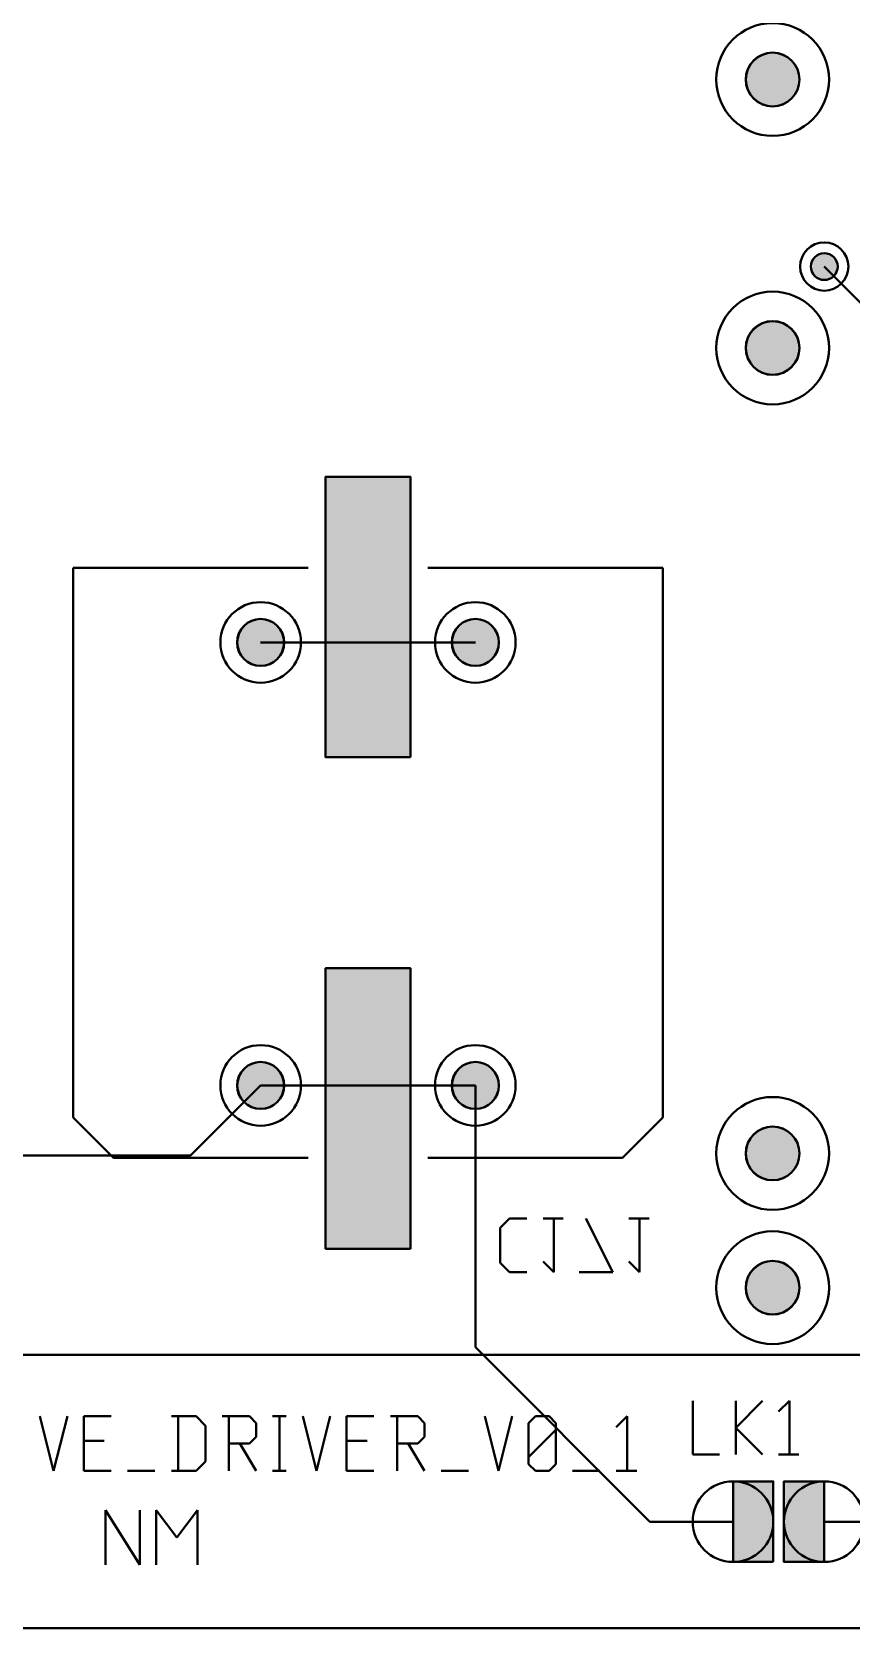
# Model space of a CAD drawing. Header units: millimetres. Extents: x 2 to 69.5, y 2.4 to 50.4.
# Drawn here: x 28.09 to 43.59, y 2.44 to 32.64 of the extents above; entities that cross this region are included whole.
import ezdxf

# ---------------------------------------------------------------- set-up
doc = ezdxf.new("R2010")
doc.units = ezdxf.units.MM
for name, color, linetype in [('bottom_copper', 7, 'Continuous'), ('bottom_silk', 7, 'Continuous'), ('drill_plated', 7, 'Continuous'), ('outline', 7, 'Continuous'), ('top_copper', 7, 'Continuous'), ('top_silk', 7, 'Continuous')]:
    doc.layers.add(name, color=color, linetype=linetype)

msp = doc.modelspace()

# ---------------------------------------------------------------- hatches: boundary and pattern name
at = {"layer": 'bottom_copper', "lineweight": 40}
for points in [[(42.606, 31.643), (42.577, 31.548), (42.53, 31.46), (42.467, 31.383), (42.39, 31.32), (42.302, 31.273), (42.207, 31.244), (42.108, 31.235), (42.009, 31.244), (41.913, 31.273), (41.826, 31.32), (41.749, 31.383), (41.685, 31.46), (41.638, 31.548), (41.61, 31.643), (41.6, 31.743), (41.61, 31.842), (41.638, 31.937), (41.685, 32.025), (41.749, 32.102), (41.826, 32.165), (41.913, 32.212), (42.009, 32.241), (42.108, 32.251), (42.207, 32.241), (42.302, 32.212), (42.39, 32.165), (42.467, 32.102), (42.53, 32.025), (42.577, 31.937), (42.606, 31.842), (42.616, 31.743), (42.606, 31.643)], [(43.334, 28.155), (43.32, 28.107), (43.296, 28.063), (43.265, 28.024), (43.226, 27.993), (43.182, 27.969), (43.135, 27.955), (43.085, 27.95), (43.035, 27.955), (42.988, 27.969), (42.944, 27.993), (42.905, 28.024), (42.874, 28.063), (42.85, 28.107), (42.836, 28.155), (42.831, 28.204), (42.836, 28.254), (42.85, 28.301), (42.874, 28.345), (42.905, 28.384), (42.944, 28.415), (42.988, 28.439), (43.035, 28.453), (43.085, 28.458), (43.135, 28.453), (43.182, 28.439), (43.226, 28.415), (43.265, 28.384), (43.296, 28.345), (43.32, 28.301), (43.334, 28.254), (43.339, 28.204), (43.334, 28.155)], [(42.606, 26.563), (42.577, 26.468), (42.53, 26.38), (42.467, 26.303), (42.39, 26.24), (42.302, 26.193), (42.207, 26.164), (42.108, 26.155), (42.009, 26.164), (41.913, 26.193), (41.826, 26.24), (41.749, 26.303), (41.685, 26.38), (41.638, 26.468), (41.61, 26.563), (41.6, 26.663), (41.61, 26.762), (41.638, 26.857), (41.685, 26.945), (41.749, 27.022), (41.826, 27.085), (41.913, 27.132), (42.009, 27.161), (42.108, 27.171), (42.207, 27.161), (42.302, 27.132), (42.39, 27.085), (42.467, 27.022), (42.53, 26.945), (42.577, 26.857), (42.606, 26.762), (42.616, 26.663), (42.606, 26.563)], [(35.253, 18.918), (33.645, 18.918), (33.645, 24.226), (35.253, 24.226), (35.253, 18.918)], [(32.853, 21.005), (32.828, 20.922), (32.787, 20.845), (32.731, 20.778), (32.664, 20.723), (32.587, 20.681), (32.504, 20.656), (32.417, 20.648), (32.33, 20.656), (32.247, 20.681), (32.17, 20.723), (32.103, 20.778), (32.047, 20.845), (32.006, 20.922), (31.981, 21.005), (31.973, 21.092), (31.981, 21.179), (32.006, 21.262), (32.047, 21.339), (32.103, 21.406), (32.17, 21.462), (32.247, 21.503), (32.33, 21.528), (32.417, 21.537), (32.504, 21.528), (32.587, 21.503), (32.664, 21.462), (32.731, 21.406), (32.787, 21.339), (32.828, 21.262), (32.853, 21.179), (32.861, 21.092), (32.853, 21.005)], [(36.917, 21.005), (36.892, 20.922), (36.851, 20.845), (36.795, 20.778), (36.728, 20.723), (36.651, 20.681), (36.568, 20.656), (36.481, 20.648), (36.394, 20.656), (36.311, 20.681), (36.234, 20.723), (36.167, 20.778), (36.111, 20.845), (36.07, 20.922), (36.045, 21.005), (36.036, 21.092), (36.045, 21.179), (36.07, 21.262), (36.111, 21.339), (36.167, 21.406), (36.234, 21.462), (36.311, 21.503), (36.394, 21.528), (36.481, 21.537), (36.568, 21.528), (36.651, 21.503), (36.728, 21.462), (36.795, 21.406), (36.851, 21.339), (36.892, 21.262), (36.917, 21.179), (36.925, 21.092), (36.917, 21.005)], [(35.253, 9.618), (33.645, 9.618), (33.645, 14.926), (35.253, 14.926), (35.253, 9.618)], [(32.853, 12.623), (32.828, 12.54), (32.787, 12.463), (32.731, 12.396), (32.664, 12.341), (32.587, 12.299), (32.504, 12.274), (32.417, 12.266), (32.33, 12.274), (32.247, 12.299), (32.17, 12.341), (32.103, 12.396), (32.047, 12.463), (32.006, 12.54), (31.981, 12.623), (31.973, 12.71), (31.981, 12.797), (32.006, 12.88), (32.047, 12.957), (32.103, 13.024), (32.17, 13.08), (32.247, 13.121), (32.33, 13.146), (32.417, 13.155), (32.504, 13.146), (32.587, 13.121), (32.664, 13.08), (32.731, 13.024), (32.787, 12.957), (32.828, 12.88), (32.853, 12.797), (32.861, 12.71), (32.853, 12.623)], [(36.917, 12.623), (36.892, 12.54), (36.851, 12.463), (36.795, 12.396), (36.728, 12.341), (36.651, 12.299), (36.568, 12.274), (36.481, 12.266), (36.394, 12.274), (36.311, 12.299), (36.234, 12.341), (36.167, 12.396), (36.111, 12.463), (36.07, 12.54), (36.045, 12.623), (36.036, 12.71), (36.045, 12.797), (36.07, 12.88), (36.111, 12.957), (36.167, 13.024), (36.234, 13.08), (36.311, 13.121), (36.394, 13.146), (36.481, 13.155), (36.568, 13.146), (36.651, 13.121), (36.728, 13.08), (36.795, 13.024), (36.851, 12.957), (36.892, 12.88), (36.917, 12.797), (36.925, 12.71), (36.917, 12.623)], [(42.606, 11.323), (42.577, 11.228), (42.53, 11.14), (42.467, 11.063), (42.39, 11), (42.302, 10.953), (42.207, 10.924), (42.108, 10.915), (42.009, 10.924), (41.913, 10.953), (41.826, 11), (41.749, 11.063), (41.685, 11.14), (41.638, 11.228), (41.61, 11.323), (41.6, 11.423), (41.61, 11.522), (41.638, 11.617), (41.685, 11.705), (41.749, 11.782), (41.826, 11.845), (41.913, 11.892), (42.009, 11.921), (42.108, 11.931), (42.207, 11.921), (42.302, 11.892), (42.39, 11.845), (42.467, 11.782), (42.53, 11.705), (42.577, 11.617), (42.606, 11.522), (42.616, 11.423), (42.606, 11.323)], [(42.606, 8.783), (42.577, 8.688), (42.53, 8.6), (42.467, 8.523), (42.39, 8.46), (42.302, 8.413), (42.207, 8.384), (42.108, 8.375), (42.009, 8.384), (41.913, 8.413), (41.826, 8.46), (41.749, 8.523), (41.685, 8.6), (41.638, 8.688), (41.61, 8.783), (41.6, 8.883), (41.61, 8.982), (41.638, 9.077), (41.685, 9.165), (41.749, 9.242), (41.826, 9.305), (41.913, 9.352), (42.009, 9.381), (42.108, 9.391), (42.207, 9.381), (42.302, 9.352), (42.39, 9.305), (42.467, 9.242), (42.53, 9.165), (42.577, 9.077), (42.606, 8.982), (42.616, 8.883), (42.606, 8.783)]]:
    msp.add_hatch(color=7, dxfattribs=at).paths.add_polyline_path(points, flags=0)
at = {"layer": 'drill_plated', "lineweight": 40}
for points in [[(42.606, 31.643), (42.577, 31.548), (42.53, 31.46), (42.467, 31.383), (42.39, 31.32), (42.302, 31.273), (42.207, 31.244), (42.108, 31.235), (42.009, 31.244), (41.913, 31.273), (41.826, 31.32), (41.749, 31.383), (41.685, 31.46), (41.638, 31.548), (41.61, 31.643), (41.6, 31.743), (41.61, 31.842), (41.638, 31.937), (41.685, 32.025), (41.749, 32.102), (41.826, 32.165), (41.913, 32.212), (42.009, 32.241), (42.108, 32.251), (42.207, 32.241), (42.302, 32.212), (42.39, 32.165), (42.467, 32.102), (42.53, 32.025), (42.577, 31.937), (42.606, 31.842), (42.616, 31.743), (42.606, 31.643)], [(43.334, 28.155), (43.32, 28.107), (43.296, 28.063), (43.265, 28.024), (43.226, 27.993), (43.182, 27.969), (43.135, 27.955), (43.085, 27.95), (43.035, 27.955), (42.988, 27.969), (42.944, 27.993), (42.905, 28.024), (42.874, 28.063), (42.85, 28.107), (42.836, 28.155), (42.831, 28.204), (42.836, 28.254), (42.85, 28.301), (42.874, 28.345), (42.905, 28.384), (42.944, 28.415), (42.988, 28.439), (43.035, 28.453), (43.085, 28.458), (43.135, 28.453), (43.182, 28.439), (43.226, 28.415), (43.265, 28.384), (43.296, 28.345), (43.32, 28.301), (43.334, 28.254), (43.339, 28.204), (43.334, 28.155)], [(42.606, 26.563), (42.577, 26.468), (42.53, 26.38), (42.467, 26.303), (42.39, 26.24), (42.302, 26.193), (42.207, 26.164), (42.108, 26.155), (42.009, 26.164), (41.913, 26.193), (41.826, 26.24), (41.749, 26.303), (41.685, 26.38), (41.638, 26.468), (41.61, 26.563), (41.6, 26.663), (41.61, 26.762), (41.638, 26.857), (41.685, 26.945), (41.749, 27.022), (41.826, 27.085), (41.913, 27.132), (42.009, 27.161), (42.108, 27.171), (42.207, 27.161), (42.302, 27.132), (42.39, 27.085), (42.467, 27.022), (42.53, 26.945), (42.577, 26.857), (42.606, 26.762), (42.616, 26.663), (42.606, 26.563)], [(32.853, 21.005), (32.828, 20.922), (32.787, 20.845), (32.731, 20.778), (32.664, 20.723), (32.587, 20.681), (32.504, 20.656), (32.417, 20.648), (32.33, 20.656), (32.247, 20.681), (32.17, 20.723), (32.103, 20.778), (32.047, 20.845), (32.006, 20.922), (31.981, 21.005), (31.973, 21.092), (31.981, 21.179), (32.006, 21.262), (32.047, 21.339), (32.103, 21.406), (32.17, 21.462), (32.247, 21.503), (32.33, 21.528), (32.417, 21.537), (32.504, 21.528), (32.587, 21.503), (32.664, 21.462), (32.731, 21.406), (32.787, 21.339), (32.828, 21.262), (32.853, 21.179), (32.861, 21.092), (32.853, 21.005)], [(36.917, 21.005), (36.892, 20.922), (36.851, 20.845), (36.795, 20.778), (36.728, 20.723), (36.651, 20.681), (36.568, 20.656), (36.481, 20.648), (36.394, 20.656), (36.311, 20.681), (36.234, 20.723), (36.167, 20.778), (36.111, 20.845), (36.07, 20.922), (36.045, 21.005), (36.036, 21.092), (36.045, 21.179), (36.07, 21.262), (36.111, 21.339), (36.167, 21.406), (36.234, 21.462), (36.311, 21.503), (36.394, 21.528), (36.481, 21.537), (36.568, 21.528), (36.651, 21.503), (36.728, 21.462), (36.795, 21.406), (36.851, 21.339), (36.892, 21.262), (36.917, 21.179), (36.925, 21.092), (36.917, 21.005)], [(32.853, 12.623), (32.828, 12.54), (32.787, 12.463), (32.731, 12.396), (32.664, 12.341), (32.587, 12.299), (32.504, 12.274), (32.417, 12.266), (32.33, 12.274), (32.247, 12.299), (32.17, 12.341), (32.103, 12.396), (32.047, 12.463), (32.006, 12.54), (31.981, 12.623), (31.973, 12.71), (31.981, 12.797), (32.006, 12.88), (32.047, 12.957), (32.103, 13.024), (32.17, 13.08), (32.247, 13.121), (32.33, 13.146), (32.417, 13.155), (32.504, 13.146), (32.587, 13.121), (32.664, 13.08), (32.731, 13.024), (32.787, 12.957), (32.828, 12.88), (32.853, 12.797), (32.861, 12.71), (32.853, 12.623)], [(36.917, 12.623), (36.892, 12.54), (36.851, 12.463), (36.795, 12.396), (36.728, 12.341), (36.651, 12.299), (36.568, 12.274), (36.481, 12.266), (36.394, 12.274), (36.311, 12.299), (36.234, 12.341), (36.167, 12.396), (36.111, 12.463), (36.07, 12.54), (36.045, 12.623), (36.036, 12.71), (36.045, 12.797), (36.07, 12.88), (36.111, 12.957), (36.167, 13.024), (36.234, 13.08), (36.311, 13.121), (36.394, 13.146), (36.481, 13.155), (36.568, 13.146), (36.651, 13.121), (36.728, 13.08), (36.795, 13.024), (36.851, 12.957), (36.892, 12.88), (36.917, 12.797), (36.925, 12.71), (36.917, 12.623)], [(42.606, 11.323), (42.577, 11.228), (42.53, 11.14), (42.467, 11.063), (42.39, 11), (42.302, 10.953), (42.207, 10.924), (42.108, 10.915), (42.009, 10.924), (41.913, 10.953), (41.826, 11), (41.749, 11.063), (41.685, 11.14), (41.638, 11.228), (41.61, 11.323), (41.6, 11.423), (41.61, 11.522), (41.638, 11.617), (41.685, 11.705), (41.749, 11.782), (41.826, 11.845), (41.913, 11.892), (42.009, 11.921), (42.108, 11.931), (42.207, 11.921), (42.302, 11.892), (42.39, 11.845), (42.467, 11.782), (42.53, 11.705), (42.577, 11.617), (42.606, 11.522), (42.616, 11.423), (42.606, 11.323)], [(42.606, 8.783), (42.577, 8.688), (42.53, 8.6), (42.467, 8.523), (42.39, 8.46), (42.302, 8.413), (42.207, 8.384), (42.108, 8.375), (42.009, 8.384), (41.913, 8.413), (41.826, 8.46), (41.749, 8.523), (41.685, 8.6), (41.638, 8.688), (41.61, 8.783), (41.6, 8.883), (41.61, 8.982), (41.638, 9.077), (41.685, 9.165), (41.749, 9.242), (41.826, 9.305), (41.913, 9.352), (42.009, 9.381), (42.108, 9.391), (42.207, 9.381), (42.302, 9.352), (42.39, 9.305), (42.467, 9.242), (42.53, 9.165), (42.577, 9.077), (42.606, 8.982), (42.616, 8.883), (42.606, 8.783)]]:
    msp.add_hatch(color=7, dxfattribs=at).paths.add_polyline_path(points, flags=0)
at = {"layer": 'top_copper', "lineweight": 40}
for points in [[(42.606, 31.643), (42.577, 31.548), (42.53, 31.46), (42.467, 31.383), (42.39, 31.32), (42.302, 31.273), (42.207, 31.244), (42.108, 31.235), (42.009, 31.244), (41.913, 31.273), (41.826, 31.32), (41.749, 31.383), (41.685, 31.46), (41.638, 31.548), (41.61, 31.643), (41.6, 31.743), (41.61, 31.842), (41.638, 31.937), (41.685, 32.025), (41.749, 32.102), (41.826, 32.165), (41.913, 32.212), (42.009, 32.241), (42.108, 32.251), (42.207, 32.241), (42.302, 32.212), (42.39, 32.165), (42.467, 32.102), (42.53, 32.025), (42.577, 31.937), (42.606, 31.842), (42.616, 31.743), (42.606, 31.643)], [(43.334, 28.155), (43.32, 28.107), (43.296, 28.063), (43.265, 28.024), (43.226, 27.993), (43.182, 27.969), (43.135, 27.955), (43.085, 27.95), (43.035, 27.955), (42.988, 27.969), (42.944, 27.993), (42.905, 28.024), (42.874, 28.063), (42.85, 28.107), (42.836, 28.155), (42.831, 28.204), (42.836, 28.254), (42.85, 28.301), (42.874, 28.345), (42.905, 28.384), (42.944, 28.415), (42.988, 28.439), (43.035, 28.453), (43.085, 28.458), (43.135, 28.453), (43.182, 28.439), (43.226, 28.415), (43.265, 28.384), (43.296, 28.345), (43.32, 28.301), (43.334, 28.254), (43.339, 28.204), (43.334, 28.155)], [(42.606, 26.563), (42.577, 26.468), (42.53, 26.38), (42.467, 26.303), (42.39, 26.24), (42.302, 26.193), (42.207, 26.164), (42.108, 26.155), (42.009, 26.164), (41.913, 26.193), (41.826, 26.24), (41.749, 26.303), (41.685, 26.38), (41.638, 26.468), (41.61, 26.563), (41.6, 26.663), (41.61, 26.762), (41.638, 26.857), (41.685, 26.945), (41.749, 27.022), (41.826, 27.085), (41.913, 27.132), (42.009, 27.161), (42.108, 27.171), (42.207, 27.161), (42.302, 27.132), (42.39, 27.085), (42.467, 27.022), (42.53, 26.945), (42.577, 26.857), (42.606, 26.762), (42.616, 26.663), (42.606, 26.563)], [(32.853, 21.005), (32.828, 20.922), (32.787, 20.845), (32.731, 20.778), (32.664, 20.723), (32.587, 20.681), (32.504, 20.656), (32.417, 20.648), (32.33, 20.656), (32.247, 20.681), (32.17, 20.723), (32.103, 20.778), (32.047, 20.845), (32.006, 20.922), (31.981, 21.005), (31.973, 21.092), (31.981, 21.179), (32.006, 21.262), (32.047, 21.339), (32.103, 21.406), (32.17, 21.462), (32.247, 21.503), (32.33, 21.528), (32.417, 21.537), (32.504, 21.528), (32.587, 21.503), (32.664, 21.462), (32.731, 21.406), (32.787, 21.339), (32.828, 21.262), (32.853, 21.179), (32.861, 21.092), (32.853, 21.005)], [(36.917, 21.005), (36.892, 20.922), (36.851, 20.845), (36.795, 20.778), (36.728, 20.723), (36.651, 20.681), (36.568, 20.656), (36.481, 20.648), (36.394, 20.656), (36.311, 20.681), (36.234, 20.723), (36.167, 20.778), (36.111, 20.845), (36.07, 20.922), (36.045, 21.005), (36.036, 21.092), (36.045, 21.179), (36.07, 21.262), (36.111, 21.339), (36.167, 21.406), (36.234, 21.462), (36.311, 21.503), (36.394, 21.528), (36.481, 21.537), (36.568, 21.528), (36.651, 21.503), (36.728, 21.462), (36.795, 21.406), (36.851, 21.339), (36.892, 21.262), (36.917, 21.179), (36.925, 21.092), (36.917, 21.005)], [(32.853, 12.623), (32.828, 12.54), (32.787, 12.463), (32.731, 12.396), (32.664, 12.341), (32.587, 12.299), (32.504, 12.274), (32.417, 12.266), (32.33, 12.274), (32.247, 12.299), (32.17, 12.341), (32.103, 12.396), (32.047, 12.463), (32.006, 12.54), (31.981, 12.623), (31.973, 12.71), (31.981, 12.797), (32.006, 12.88), (32.047, 12.957), (32.103, 13.024), (32.17, 13.08), (32.247, 13.121), (32.33, 13.146), (32.417, 13.155), (32.504, 13.146), (32.587, 13.121), (32.664, 13.08), (32.731, 13.024), (32.787, 12.957), (32.828, 12.88), (32.853, 12.797), (32.861, 12.71), (32.853, 12.623)], [(36.917, 12.623), (36.892, 12.54), (36.851, 12.463), (36.795, 12.396), (36.728, 12.341), (36.651, 12.299), (36.568, 12.274), (36.481, 12.266), (36.394, 12.274), (36.311, 12.299), (36.234, 12.341), (36.167, 12.396), (36.111, 12.463), (36.07, 12.54), (36.045, 12.623), (36.036, 12.71), (36.045, 12.797), (36.07, 12.88), (36.111, 12.957), (36.167, 13.024), (36.234, 13.08), (36.311, 13.121), (36.394, 13.146), (36.481, 13.155), (36.568, 13.146), (36.651, 13.121), (36.728, 13.08), (36.795, 13.024), (36.851, 12.957), (36.892, 12.88), (36.917, 12.797), (36.925, 12.71), (36.917, 12.623)], [(42.606, 11.323), (42.577, 11.228), (42.53, 11.14), (42.467, 11.063), (42.39, 11), (42.302, 10.953), (42.207, 10.924), (42.108, 10.915), (42.009, 10.924), (41.913, 10.953), (41.826, 11), (41.749, 11.063), (41.685, 11.14), (41.638, 11.228), (41.61, 11.323), (41.6, 11.423), (41.61, 11.522), (41.638, 11.617), (41.685, 11.705), (41.749, 11.782), (41.826, 11.845), (41.913, 11.892), (42.009, 11.921), (42.108, 11.931), (42.207, 11.921), (42.302, 11.892), (42.39, 11.845), (42.467, 11.782), (42.53, 11.705), (42.577, 11.617), (42.606, 11.522), (42.616, 11.423), (42.606, 11.323)], [(42.606, 8.783), (42.577, 8.688), (42.53, 8.6), (42.467, 8.523), (42.39, 8.46), (42.302, 8.413), (42.207, 8.384), (42.108, 8.375), (42.009, 8.384), (41.913, 8.413), (41.826, 8.46), (41.749, 8.523), (41.685, 8.6), (41.638, 8.688), (41.61, 8.783), (41.6, 8.883), (41.61, 8.982), (41.638, 9.077), (41.685, 9.165), (41.749, 9.242), (41.826, 9.305), (41.913, 9.352), (42.009, 9.381), (42.108, 9.391), (42.207, 9.381), (42.302, 9.352), (42.39, 9.305), (42.467, 9.242), (42.53, 9.165), (42.577, 9.077), (42.606, 8.982), (42.616, 8.883), (42.606, 8.783)], [(42.12, 3.693), (41.358, 3.693), (41.358, 5.217), (42.12, 5.217), (42.12, 3.693)], [(43.085, 3.693), (42.323, 3.693), (42.323, 5.217), (43.085, 5.217), (43.085, 3.693)]]:
    msp.add_hatch(color=7, dxfattribs=at).paths.add_polyline_path(points, flags=0)

# ---------------------------------------------------------------- linework, layer by layer
at = {"layer": 'bottom_copper', "color": 7, "lineweight": 40}
for p, q in [((35.253, 24.226), (33.645, 24.226)), ((33.645, 24.226), (33.645, 18.918)), ((35.253, 18.918), (35.253, 24.226)), ((32.417, 21.092), (36.481, 21.092)), ((33.645, 18.918), (35.253, 18.918)), ((35.253, 14.926), (33.645, 14.926)), ((33.645, 14.926), (33.645, 9.618)), ((35.253, 9.618), (35.253, 14.926)), ((32.417, 12.71), (36.481, 12.71)), ((33.645, 9.618), (35.253, 9.618))]:
    msp.add_line(p, q, dxfattribs=at)
for points in [[(42.606, 31.643), (42.577, 31.548), (42.53, 31.46), (42.467, 31.383), (42.39, 31.32), (42.302, 31.273), (42.207, 31.244), (42.108, 31.235), (42.009, 31.244), (41.913, 31.273), (41.826, 31.32), (41.749, 31.383), (41.685, 31.46), (41.638, 31.548), (41.61, 31.643), (41.6, 31.743), (41.61, 31.842), (41.638, 31.937), (41.685, 32.025), (41.749, 32.102), (41.826, 32.165), (41.913, 32.212), (42.009, 32.241), (42.108, 32.251), (42.207, 32.241), (42.302, 32.212), (42.39, 32.165), (42.467, 32.102), (42.53, 32.025), (42.577, 31.937), (42.606, 31.842), (42.616, 31.743), (42.606, 31.643)], [(43.334, 28.155), (43.32, 28.107), (43.296, 28.063), (43.265, 28.024), (43.226, 27.993), (43.182, 27.969), (43.135, 27.955), (43.085, 27.95), (43.035, 27.955), (42.988, 27.969), (42.944, 27.993), (42.905, 28.024), (42.874, 28.063), (42.85, 28.107), (42.836, 28.155), (42.831, 28.204), (42.836, 28.254), (42.85, 28.301), (42.874, 28.345), (42.905, 28.384), (42.944, 28.415), (42.988, 28.439), (43.035, 28.453), (43.085, 28.458), (43.135, 28.453), (43.182, 28.439), (43.226, 28.415), (43.265, 28.384), (43.296, 28.345), (43.32, 28.301), (43.334, 28.254), (43.339, 28.204), (43.334, 28.155)], [(42.606, 26.563), (42.577, 26.468), (42.53, 26.38), (42.467, 26.303), (42.39, 26.24), (42.302, 26.193), (42.207, 26.164), (42.108, 26.155), (42.009, 26.164), (41.913, 26.193), (41.826, 26.24), (41.749, 26.303), (41.685, 26.38), (41.638, 26.468), (41.61, 26.563), (41.6, 26.663), (41.61, 26.762), (41.638, 26.857), (41.685, 26.945), (41.749, 27.022), (41.826, 27.085), (41.913, 27.132), (42.009, 27.161), (42.108, 27.171), (42.207, 27.161), (42.302, 27.132), (42.39, 27.085), (42.467, 27.022), (42.53, 26.945), (42.577, 26.857), (42.606, 26.762), (42.616, 26.663), (42.606, 26.563)], [(35.253, 18.918), (33.645, 18.918), (33.645, 24.226), (35.253, 24.226), (35.253, 18.918)], [(32.853, 21.005), (32.828, 20.922), (32.787, 20.845), (32.731, 20.778), (32.664, 20.723), (32.587, 20.681), (32.504, 20.656), (32.417, 20.648), (32.33, 20.656), (32.247, 20.681), (32.17, 20.723), (32.103, 20.778), (32.047, 20.845), (32.006, 20.922), (31.981, 21.005), (31.973, 21.092), (31.981, 21.179), (32.006, 21.262), (32.047, 21.339), (32.103, 21.406), (32.17, 21.462), (32.247, 21.503), (32.33, 21.528), (32.417, 21.537), (32.504, 21.528), (32.587, 21.503), (32.664, 21.462), (32.731, 21.406), (32.787, 21.339), (32.828, 21.262), (32.853, 21.179), (32.861, 21.092), (32.853, 21.005)], [(36.917, 21.005), (36.892, 20.922), (36.851, 20.845), (36.795, 20.778), (36.728, 20.723), (36.651, 20.681), (36.568, 20.656), (36.481, 20.648), (36.394, 20.656), (36.311, 20.681), (36.234, 20.723), (36.167, 20.778), (36.111, 20.845), (36.07, 20.922), (36.045, 21.005), (36.036, 21.092), (36.045, 21.179), (36.07, 21.262), (36.111, 21.339), (36.167, 21.406), (36.234, 21.462), (36.311, 21.503), (36.394, 21.528), (36.481, 21.537), (36.568, 21.528), (36.651, 21.503), (36.728, 21.462), (36.795, 21.406), (36.851, 21.339), (36.892, 21.262), (36.917, 21.179), (36.925, 21.092), (36.917, 21.005)], [(35.253, 9.618), (33.645, 9.618), (33.645, 14.926), (35.253, 14.926), (35.253, 9.618)], [(32.853, 12.623), (32.828, 12.54), (32.787, 12.463), (32.731, 12.396), (32.664, 12.341), (32.587, 12.299), (32.504, 12.274), (32.417, 12.266), (32.33, 12.274), (32.247, 12.299), (32.17, 12.341), (32.103, 12.396), (32.047, 12.463), (32.006, 12.54), (31.981, 12.623), (31.973, 12.71), (31.981, 12.797), (32.006, 12.88), (32.047, 12.957), (32.103, 13.024), (32.17, 13.08), (32.247, 13.121), (32.33, 13.146), (32.417, 13.155), (32.504, 13.146), (32.587, 13.121), (32.664, 13.08), (32.731, 13.024), (32.787, 12.957), (32.828, 12.88), (32.853, 12.797), (32.861, 12.71), (32.853, 12.623)], [(36.917, 12.623), (36.892, 12.54), (36.851, 12.463), (36.795, 12.396), (36.728, 12.341), (36.651, 12.299), (36.568, 12.274), (36.481, 12.266), (36.394, 12.274), (36.311, 12.299), (36.234, 12.341), (36.167, 12.396), (36.111, 12.463), (36.07, 12.54), (36.045, 12.623), (36.036, 12.71), (36.045, 12.797), (36.07, 12.88), (36.111, 12.957), (36.167, 13.024), (36.234, 13.08), (36.311, 13.121), (36.394, 13.146), (36.481, 13.155), (36.568, 13.146), (36.651, 13.121), (36.728, 13.08), (36.795, 13.024), (36.851, 12.957), (36.892, 12.88), (36.917, 12.797), (36.925, 12.71), (36.917, 12.623)], [(42.606, 11.323), (42.577, 11.228), (42.53, 11.14), (42.467, 11.063), (42.39, 11), (42.302, 10.953), (42.207, 10.924), (42.108, 10.915), (42.009, 10.924), (41.913, 10.953), (41.826, 11), (41.749, 11.063), (41.685, 11.14), (41.638, 11.228), (41.61, 11.323), (41.6, 11.423), (41.61, 11.522), (41.638, 11.617), (41.685, 11.705), (41.749, 11.782), (41.826, 11.845), (41.913, 11.892), (42.009, 11.921), (42.108, 11.931), (42.207, 11.921), (42.302, 11.892), (42.39, 11.845), (42.467, 11.782), (42.53, 11.705), (42.577, 11.617), (42.606, 11.522), (42.616, 11.423), (42.606, 11.323)], [(42.606, 8.783), (42.577, 8.688), (42.53, 8.6), (42.467, 8.523), (42.39, 8.46), (42.302, 8.413), (42.207, 8.384), (42.108, 8.375), (42.009, 8.384), (41.913, 8.413), (41.826, 8.46), (41.749, 8.523), (41.685, 8.6), (41.638, 8.688), (41.61, 8.783), (41.6, 8.883), (41.61, 8.982), (41.638, 9.077), (41.685, 9.165), (41.749, 9.242), (41.826, 9.305), (41.913, 9.352), (42.009, 9.381), (42.108, 9.391), (42.207, 9.381), (42.302, 9.352), (42.39, 9.305), (42.467, 9.242), (42.53, 9.165), (42.577, 9.077), (42.606, 8.982), (42.616, 8.883), (42.606, 8.783)]]:
    msp.add_lwpolyline(points, close=True, dxfattribs=at)
for centre, major_axis in [((42.108, 31.743), (1.067, 0)), ((42.108, 31.743), (0.508, 0)), ((43.085, 28.204), (0.457, 0)), ((43.085, 28.204), (0.254, 0)), ((42.108, 26.663), (1.067, 0)), ((42.108, 26.663), (0.508, 0)), ((32.417, 21.092), (0.762, 0)), ((36.481, 21.092), (0.762, 0)), ((32.417, 21.092), (0.444, 0)), ((36.481, 21.092), (0.444, 0)), ((32.417, 12.71), (0.762, 0)), ((36.481, 12.71), (0.762, 0)), ((32.417, 12.71), (0.444, 0)), ((36.481, 12.71), (0.444, 0)), ((42.108, 11.423), (1.067, 0)), ((42.108, 11.423), (0.508, 0)), ((42.108, 8.883), (1.067, 0)), ((42.108, 8.883), (0.508, 0))]:
    msp.add_ellipse(centre, major_axis=major_axis, ratio=1, dxfattribs=at)
at = {"layer": 'bottom_silk', "color": 7, "lineweight": 40}
for p, q in [((28.869, 22.502), (33.315, 22.502)), ((28.869, 22.502), (28.869, 12.104)), ((35.583, 22.502), (40.029, 22.502)), ((40.029, 22.502), (40.029, 12.104)), ((28.869, 12.104), (29.631, 11.342)), ((40.029, 12.104), (39.267, 11.342)), ((29.631, 11.342), (33.315, 11.342)), ((35.583, 11.342), (39.267, 11.342)), ((36.949, 10.014), (37.127, 10.192)), ((36.949, 9.354), (36.949, 10.014)), ((37.127, 10.192), (37.457, 10.192)), ((37.762, 10.192), (38.143, 10.192)), ((37.965, 9.176), (37.965, 10.192)), ((38.575, 10.192), (39.083, 9.176)), ((39.387, 10.192), (39.768, 10.192)), ((39.591, 9.176), (39.591, 10.192)), ((37.762, 9.379), (37.965, 9.176)), ((39.387, 9.379), (39.591, 9.176)), ((36.949, 9.354), (37.127, 9.176)), ((37.127, 9.176), (37.457, 9.176)), ((38.448, 9.176), (39.083, 9.176)), ((2.007, 2.442), (69.507, 2.442))]:
    msp.add_line(p, q, dxfattribs=at)
at = {"layer": 'drill_plated', "color": 7, "lineweight": 40}
for points in [[(42.606, 31.643), (42.577, 31.548), (42.53, 31.46), (42.467, 31.383), (42.39, 31.32), (42.302, 31.273), (42.207, 31.244), (42.108, 31.235), (42.009, 31.244), (41.913, 31.273), (41.826, 31.32), (41.749, 31.383), (41.685, 31.46), (41.638, 31.548), (41.61, 31.643), (41.6, 31.743), (41.61, 31.842), (41.638, 31.937), (41.685, 32.025), (41.749, 32.102), (41.826, 32.165), (41.913, 32.212), (42.009, 32.241), (42.108, 32.251), (42.207, 32.241), (42.302, 32.212), (42.39, 32.165), (42.467, 32.102), (42.53, 32.025), (42.577, 31.937), (42.606, 31.842), (42.616, 31.743), (42.606, 31.643)], [(43.334, 28.155), (43.32, 28.107), (43.296, 28.063), (43.265, 28.024), (43.226, 27.993), (43.182, 27.969), (43.135, 27.955), (43.085, 27.95), (43.035, 27.955), (42.988, 27.969), (42.944, 27.993), (42.905, 28.024), (42.874, 28.063), (42.85, 28.107), (42.836, 28.155), (42.831, 28.204), (42.836, 28.254), (42.85, 28.301), (42.874, 28.345), (42.905, 28.384), (42.944, 28.415), (42.988, 28.439), (43.035, 28.453), (43.085, 28.458), (43.135, 28.453), (43.182, 28.439), (43.226, 28.415), (43.265, 28.384), (43.296, 28.345), (43.32, 28.301), (43.334, 28.254), (43.339, 28.204), (43.334, 28.155)], [(42.606, 26.563), (42.577, 26.468), (42.53, 26.38), (42.467, 26.303), (42.39, 26.24), (42.302, 26.193), (42.207, 26.164), (42.108, 26.155), (42.009, 26.164), (41.913, 26.193), (41.826, 26.24), (41.749, 26.303), (41.685, 26.38), (41.638, 26.468), (41.61, 26.563), (41.6, 26.663), (41.61, 26.762), (41.638, 26.857), (41.685, 26.945), (41.749, 27.022), (41.826, 27.085), (41.913, 27.132), (42.009, 27.161), (42.108, 27.171), (42.207, 27.161), (42.302, 27.132), (42.39, 27.085), (42.467, 27.022), (42.53, 26.945), (42.577, 26.857), (42.606, 26.762), (42.616, 26.663), (42.606, 26.563)], [(32.853, 21.005), (32.828, 20.922), (32.787, 20.845), (32.731, 20.778), (32.664, 20.723), (32.587, 20.681), (32.504, 20.656), (32.417, 20.648), (32.33, 20.656), (32.247, 20.681), (32.17, 20.723), (32.103, 20.778), (32.047, 20.845), (32.006, 20.922), (31.981, 21.005), (31.973, 21.092), (31.981, 21.179), (32.006, 21.262), (32.047, 21.339), (32.103, 21.406), (32.17, 21.462), (32.247, 21.503), (32.33, 21.528), (32.417, 21.537), (32.504, 21.528), (32.587, 21.503), (32.664, 21.462), (32.731, 21.406), (32.787, 21.339), (32.828, 21.262), (32.853, 21.179), (32.861, 21.092), (32.853, 21.005)], [(36.917, 21.005), (36.892, 20.922), (36.851, 20.845), (36.795, 20.778), (36.728, 20.723), (36.651, 20.681), (36.568, 20.656), (36.481, 20.648), (36.394, 20.656), (36.311, 20.681), (36.234, 20.723), (36.167, 20.778), (36.111, 20.845), (36.07, 20.922), (36.045, 21.005), (36.036, 21.092), (36.045, 21.179), (36.07, 21.262), (36.111, 21.339), (36.167, 21.406), (36.234, 21.462), (36.311, 21.503), (36.394, 21.528), (36.481, 21.537), (36.568, 21.528), (36.651, 21.503), (36.728, 21.462), (36.795, 21.406), (36.851, 21.339), (36.892, 21.262), (36.917, 21.179), (36.925, 21.092), (36.917, 21.005)], [(32.853, 12.623), (32.828, 12.54), (32.787, 12.463), (32.731, 12.396), (32.664, 12.341), (32.587, 12.299), (32.504, 12.274), (32.417, 12.266), (32.33, 12.274), (32.247, 12.299), (32.17, 12.341), (32.103, 12.396), (32.047, 12.463), (32.006, 12.54), (31.981, 12.623), (31.973, 12.71), (31.981, 12.797), (32.006, 12.88), (32.047, 12.957), (32.103, 13.024), (32.17, 13.08), (32.247, 13.121), (32.33, 13.146), (32.417, 13.155), (32.504, 13.146), (32.587, 13.121), (32.664, 13.08), (32.731, 13.024), (32.787, 12.957), (32.828, 12.88), (32.853, 12.797), (32.861, 12.71), (32.853, 12.623)], [(36.917, 12.623), (36.892, 12.54), (36.851, 12.463), (36.795, 12.396), (36.728, 12.341), (36.651, 12.299), (36.568, 12.274), (36.481, 12.266), (36.394, 12.274), (36.311, 12.299), (36.234, 12.341), (36.167, 12.396), (36.111, 12.463), (36.07, 12.54), (36.045, 12.623), (36.036, 12.71), (36.045, 12.797), (36.07, 12.88), (36.111, 12.957), (36.167, 13.024), (36.234, 13.08), (36.311, 13.121), (36.394, 13.146), (36.481, 13.155), (36.568, 13.146), (36.651, 13.121), (36.728, 13.08), (36.795, 13.024), (36.851, 12.957), (36.892, 12.88), (36.917, 12.797), (36.925, 12.71), (36.917, 12.623)], [(42.606, 11.323), (42.577, 11.228), (42.53, 11.14), (42.467, 11.063), (42.39, 11), (42.302, 10.953), (42.207, 10.924), (42.108, 10.915), (42.009, 10.924), (41.913, 10.953), (41.826, 11), (41.749, 11.063), (41.685, 11.14), (41.638, 11.228), (41.61, 11.323), (41.6, 11.423), (41.61, 11.522), (41.638, 11.617), (41.685, 11.705), (41.749, 11.782), (41.826, 11.845), (41.913, 11.892), (42.009, 11.921), (42.108, 11.931), (42.207, 11.921), (42.302, 11.892), (42.39, 11.845), (42.467, 11.782), (42.53, 11.705), (42.577, 11.617), (42.606, 11.522), (42.616, 11.423), (42.606, 11.323)], [(42.606, 8.783), (42.577, 8.688), (42.53, 8.6), (42.467, 8.523), (42.39, 8.46), (42.302, 8.413), (42.207, 8.384), (42.108, 8.375), (42.009, 8.384), (41.913, 8.413), (41.826, 8.46), (41.749, 8.523), (41.685, 8.6), (41.638, 8.688), (41.61, 8.783), (41.6, 8.883), (41.61, 8.982), (41.638, 9.077), (41.685, 9.165), (41.749, 9.242), (41.826, 9.305), (41.913, 9.352), (42.009, 9.381), (42.108, 9.391), (42.207, 9.381), (42.302, 9.352), (42.39, 9.305), (42.467, 9.242), (42.53, 9.165), (42.577, 9.077), (42.606, 8.982), (42.616, 8.883), (42.606, 8.783)]]:
    msp.add_lwpolyline(points, close=True, dxfattribs=at)
for centre, major_axis in [((42.108, 31.743), (0.508, 0)), ((43.085, 28.204), (0.254, 0)), ((42.108, 26.663), (0.508, 0)), ((32.417, 21.092), (0.444, 0)), ((36.481, 21.092), (0.444, 0)), ((32.417, 12.71), (0.444, 0)), ((36.481, 12.71), (0.444, 0)), ((42.108, 11.423), (0.508, 0)), ((42.108, 8.883), (0.508, 0))]:
    msp.add_ellipse(centre, major_axis=major_axis, ratio=1, dxfattribs=at)
at = {"layer": 'outline', "color": 7, "lineweight": 40}
msp.add_line((2.007, 2.442), (69.507, 2.442), dxfattribs=at)
at = {"layer": 'top_copper', "color": 7, "lineweight": 40}
for p, q in [((43.905, 27.384), (43.085, 28.204)), ((31.091, 11.384), (32.417, 12.71)), ((36.481, 12.71), (32.417, 12.71)), ((36.481, 12.71), (36.481, 7.757)), ((26.885, 11.384), (31.091, 11.384)), ((36.481, 7.757), (39.783, 4.455)), ((42.12, 5.217), (41.358, 5.217)), ((41.358, 5.217), (41.358, 3.693)), ((42.12, 3.693), (42.12, 5.217)), ((43.085, 5.217), (42.323, 5.217)), ((42.323, 5.217), (42.323, 3.693)), ((43.085, 3.693), (43.085, 5.217)), ((39.783, 4.455), (41.358, 4.455)), ((43.085, 4.455), (47.276, 4.455)), ((41.358, 3.693), (42.12, 3.693)), ((42.323, 3.693), (43.085, 3.693))]:
    msp.add_line(p, q, dxfattribs=at)
for points in [[(42.606, 31.643), (42.577, 31.548), (42.53, 31.46), (42.467, 31.383), (42.39, 31.32), (42.302, 31.273), (42.207, 31.244), (42.108, 31.235), (42.009, 31.244), (41.913, 31.273), (41.826, 31.32), (41.749, 31.383), (41.685, 31.46), (41.638, 31.548), (41.61, 31.643), (41.6, 31.743), (41.61, 31.842), (41.638, 31.937), (41.685, 32.025), (41.749, 32.102), (41.826, 32.165), (41.913, 32.212), (42.009, 32.241), (42.108, 32.251), (42.207, 32.241), (42.302, 32.212), (42.39, 32.165), (42.467, 32.102), (42.53, 32.025), (42.577, 31.937), (42.606, 31.842), (42.616, 31.743), (42.606, 31.643)], [(43.334, 28.155), (43.32, 28.107), (43.296, 28.063), (43.265, 28.024), (43.226, 27.993), (43.182, 27.969), (43.135, 27.955), (43.085, 27.95), (43.035, 27.955), (42.988, 27.969), (42.944, 27.993), (42.905, 28.024), (42.874, 28.063), (42.85, 28.107), (42.836, 28.155), (42.831, 28.204), (42.836, 28.254), (42.85, 28.301), (42.874, 28.345), (42.905, 28.384), (42.944, 28.415), (42.988, 28.439), (43.035, 28.453), (43.085, 28.458), (43.135, 28.453), (43.182, 28.439), (43.226, 28.415), (43.265, 28.384), (43.296, 28.345), (43.32, 28.301), (43.334, 28.254), (43.339, 28.204), (43.334, 28.155)], [(42.606, 26.563), (42.577, 26.468), (42.53, 26.38), (42.467, 26.303), (42.39, 26.24), (42.302, 26.193), (42.207, 26.164), (42.108, 26.155), (42.009, 26.164), (41.913, 26.193), (41.826, 26.24), (41.749, 26.303), (41.685, 26.38), (41.638, 26.468), (41.61, 26.563), (41.6, 26.663), (41.61, 26.762), (41.638, 26.857), (41.685, 26.945), (41.749, 27.022), (41.826, 27.085), (41.913, 27.132), (42.009, 27.161), (42.108, 27.171), (42.207, 27.161), (42.302, 27.132), (42.39, 27.085), (42.467, 27.022), (42.53, 26.945), (42.577, 26.857), (42.606, 26.762), (42.616, 26.663), (42.606, 26.563)], [(32.853, 21.005), (32.828, 20.922), (32.787, 20.845), (32.731, 20.778), (32.664, 20.723), (32.587, 20.681), (32.504, 20.656), (32.417, 20.648), (32.33, 20.656), (32.247, 20.681), (32.17, 20.723), (32.103, 20.778), (32.047, 20.845), (32.006, 20.922), (31.981, 21.005), (31.973, 21.092), (31.981, 21.179), (32.006, 21.262), (32.047, 21.339), (32.103, 21.406), (32.17, 21.462), (32.247, 21.503), (32.33, 21.528), (32.417, 21.537), (32.504, 21.528), (32.587, 21.503), (32.664, 21.462), (32.731, 21.406), (32.787, 21.339), (32.828, 21.262), (32.853, 21.179), (32.861, 21.092), (32.853, 21.005)], [(36.917, 21.005), (36.892, 20.922), (36.851, 20.845), (36.795, 20.778), (36.728, 20.723), (36.651, 20.681), (36.568, 20.656), (36.481, 20.648), (36.394, 20.656), (36.311, 20.681), (36.234, 20.723), (36.167, 20.778), (36.111, 20.845), (36.07, 20.922), (36.045, 21.005), (36.036, 21.092), (36.045, 21.179), (36.07, 21.262), (36.111, 21.339), (36.167, 21.406), (36.234, 21.462), (36.311, 21.503), (36.394, 21.528), (36.481, 21.537), (36.568, 21.528), (36.651, 21.503), (36.728, 21.462), (36.795, 21.406), (36.851, 21.339), (36.892, 21.262), (36.917, 21.179), (36.925, 21.092), (36.917, 21.005)], [(32.853, 12.623), (32.828, 12.54), (32.787, 12.463), (32.731, 12.396), (32.664, 12.341), (32.587, 12.299), (32.504, 12.274), (32.417, 12.266), (32.33, 12.274), (32.247, 12.299), (32.17, 12.341), (32.103, 12.396), (32.047, 12.463), (32.006, 12.54), (31.981, 12.623), (31.973, 12.71), (31.981, 12.797), (32.006, 12.88), (32.047, 12.957), (32.103, 13.024), (32.17, 13.08), (32.247, 13.121), (32.33, 13.146), (32.417, 13.155), (32.504, 13.146), (32.587, 13.121), (32.664, 13.08), (32.731, 13.024), (32.787, 12.957), (32.828, 12.88), (32.853, 12.797), (32.861, 12.71), (32.853, 12.623)], [(36.917, 12.623), (36.892, 12.54), (36.851, 12.463), (36.795, 12.396), (36.728, 12.341), (36.651, 12.299), (36.568, 12.274), (36.481, 12.266), (36.394, 12.274), (36.311, 12.299), (36.234, 12.341), (36.167, 12.396), (36.111, 12.463), (36.07, 12.54), (36.045, 12.623), (36.036, 12.71), (36.045, 12.797), (36.07, 12.88), (36.111, 12.957), (36.167, 13.024), (36.234, 13.08), (36.311, 13.121), (36.394, 13.146), (36.481, 13.155), (36.568, 13.146), (36.651, 13.121), (36.728, 13.08), (36.795, 13.024), (36.851, 12.957), (36.892, 12.88), (36.917, 12.797), (36.925, 12.71), (36.917, 12.623)], [(42.606, 11.323), (42.577, 11.228), (42.53, 11.14), (42.467, 11.063), (42.39, 11), (42.302, 10.953), (42.207, 10.924), (42.108, 10.915), (42.009, 10.924), (41.913, 10.953), (41.826, 11), (41.749, 11.063), (41.685, 11.14), (41.638, 11.228), (41.61, 11.323), (41.6, 11.423), (41.61, 11.522), (41.638, 11.617), (41.685, 11.705), (41.749, 11.782), (41.826, 11.845), (41.913, 11.892), (42.009, 11.921), (42.108, 11.931), (42.207, 11.921), (42.302, 11.892), (42.39, 11.845), (42.467, 11.782), (42.53, 11.705), (42.577, 11.617), (42.606, 11.522), (42.616, 11.423), (42.606, 11.323)], [(42.606, 8.783), (42.577, 8.688), (42.53, 8.6), (42.467, 8.523), (42.39, 8.46), (42.302, 8.413), (42.207, 8.384), (42.108, 8.375), (42.009, 8.384), (41.913, 8.413), (41.826, 8.46), (41.749, 8.523), (41.685, 8.6), (41.638, 8.688), (41.61, 8.783), (41.6, 8.883), (41.61, 8.982), (41.638, 9.077), (41.685, 9.165), (41.749, 9.242), (41.826, 9.305), (41.913, 9.352), (42.009, 9.381), (42.108, 9.391), (42.207, 9.381), (42.302, 9.352), (42.39, 9.305), (42.467, 9.242), (42.53, 9.165), (42.577, 9.077), (42.606, 8.982), (42.616, 8.883), (42.606, 8.783)], [(42.12, 3.693), (41.358, 3.693), (41.358, 5.217), (42.12, 5.217), (42.12, 3.693)], [(43.085, 3.693), (42.323, 3.693), (42.323, 5.217), (43.085, 5.217), (43.085, 3.693)]]:
    msp.add_lwpolyline(points, close=True, dxfattribs=at)
for centre, major_axis in [((42.108, 31.743), (1.067, 0)), ((42.108, 31.743), (0.508, 0)), ((43.085, 28.204), (0.457, 0)), ((43.085, 28.204), (0.254, 0)), ((42.108, 26.663), (1.067, 0)), ((42.108, 26.663), (0.508, 0)), ((32.417, 21.092), (0.762, 0)), ((36.481, 21.092), (0.762, 0)), ((32.417, 21.092), (0.444, 0)), ((36.481, 21.092), (0.444, 0)), ((32.417, 12.71), (0.762, 0)), ((36.481, 12.71), (0.762, 0)), ((32.417, 12.71), (0.444, 0)), ((36.481, 12.71), (0.444, 0)), ((42.108, 11.423), (1.067, 0)), ((42.108, 11.423), (0.508, 0)), ((42.108, 8.883), (1.067, 0)), ((42.108, 8.883), (0.508, 0)), ((41.358, 4.455), (0.762, 0)), ((43.085, 4.455), (0.762, 0))]:
    msp.add_ellipse(centre, major_axis=major_axis, ratio=1, dxfattribs=at)
at = {"layer": 'top_silk', "color": 7, "lineweight": 40}
for p, q in [((24.328, 7.613), (44.648, 7.613)), ((40.596, 6.741), (40.596, 5.725)), ((41.409, 6.741), (41.409, 5.725)), ((41.409, 6.233), (41.917, 6.741)), ((42.221, 6.538), (42.425, 6.741)), ((42.425, 6.741), (42.425, 5.725)), ((28.24, 6.452), (28.499, 5.415)), ((28.499, 5.415), (28.758, 6.452)), ((29.069, 6.452), (29.069, 5.415)), ((29.069, 6.452), (29.587, 6.452)), ((30.727, 6.452), (31.194, 6.452)), ((30.857, 6.452), (30.857, 5.415)), ((31.194, 6.452), (31.375, 6.27)), ((31.686, 6.452), (32.204, 6.452)), ((31.815, 6.452), (31.815, 5.415)), ((32.204, 6.452), (32.333, 6.322)), ((32.644, 6.452), (32.903, 6.452)), ((32.774, 6.452), (32.774, 5.415)), ((33.214, 6.452), (33.473, 5.415)), ((33.473, 5.415), (33.733, 6.452)), ((34.043, 6.452), (34.043, 5.415)), ((34.043, 6.452), (34.562, 6.452)), ((34.872, 6.452), (35.391, 6.452)), ((35.002, 6.452), (35.002, 5.415)), ((35.391, 6.452), (35.52, 6.322)), ((36.66, 6.452), (36.919, 5.415)), ((36.919, 5.415), (37.178, 6.452)), ((37.489, 6.322), (37.619, 6.452)), ((37.619, 6.452), (37.878, 6.452)), ((37.878, 6.452), (38.007, 6.322)), ((39.147, 6.245), (39.355, 6.452)), ((39.355, 6.452), (39.355, 5.415)), ((31.375, 6.27), (31.375, 5.597)), ((32.204, 5.934), (32.333, 6.063)), ((32.333, 6.322), (32.333, 6.063)), ((35.391, 5.934), (35.52, 6.063)), ((35.52, 6.322), (35.52, 6.063)), ((37.489, 6.322), (37.489, 5.545)), ((37.489, 5.675), (38.007, 6.193)), ((38.007, 6.322), (38.007, 5.545)), ((41.409, 6.233), (41.917, 5.725)), ((29.069, 5.985), (29.458, 5.985)), ((31.815, 5.934), (32.204, 5.934)), ((32.023, 5.934), (32.333, 5.415)), ((34.043, 5.985), (34.432, 5.985)), ((35.002, 5.934), (35.391, 5.934)), ((35.209, 5.934), (35.52, 5.415)), ((31.194, 5.415), (31.375, 5.597)), ((37.489, 5.545), (37.619, 5.415)), ((37.878, 5.415), (38.007, 5.545)), ((40.596, 5.725), (41.104, 5.725)), ((42.221, 5.725), (42.602, 5.725)), ((29.069, 5.415), (29.587, 5.415)), ((29.898, 5.415), (30.416, 5.415)), ((30.727, 5.415), (31.194, 5.415)), ((32.644, 5.415), (32.903, 5.415)), ((34.043, 5.415), (34.562, 5.415)), ((35.831, 5.415), (36.349, 5.415)), ((37.619, 5.415), (37.878, 5.415)), ((38.318, 5.415), (38.836, 5.415)), ((39.147, 5.415), (39.536, 5.415)), ((29.483, 4.674), (29.483, 3.637)), ((29.483, 4.674), (30.131, 3.637)), ((30.131, 4.674), (30.131, 3.637)), ((30.442, 4.674), (30.442, 3.637)), ((30.442, 4.674), (30.831, 4.156)), ((30.831, 4.156), (31.219, 4.674)), ((31.219, 4.674), (31.219, 3.637)), ((69.507, 2.442), (2.007, 2.442))]:
    msp.add_line(p, q, dxfattribs=at)

doc.saveas('drawing.dxf')
